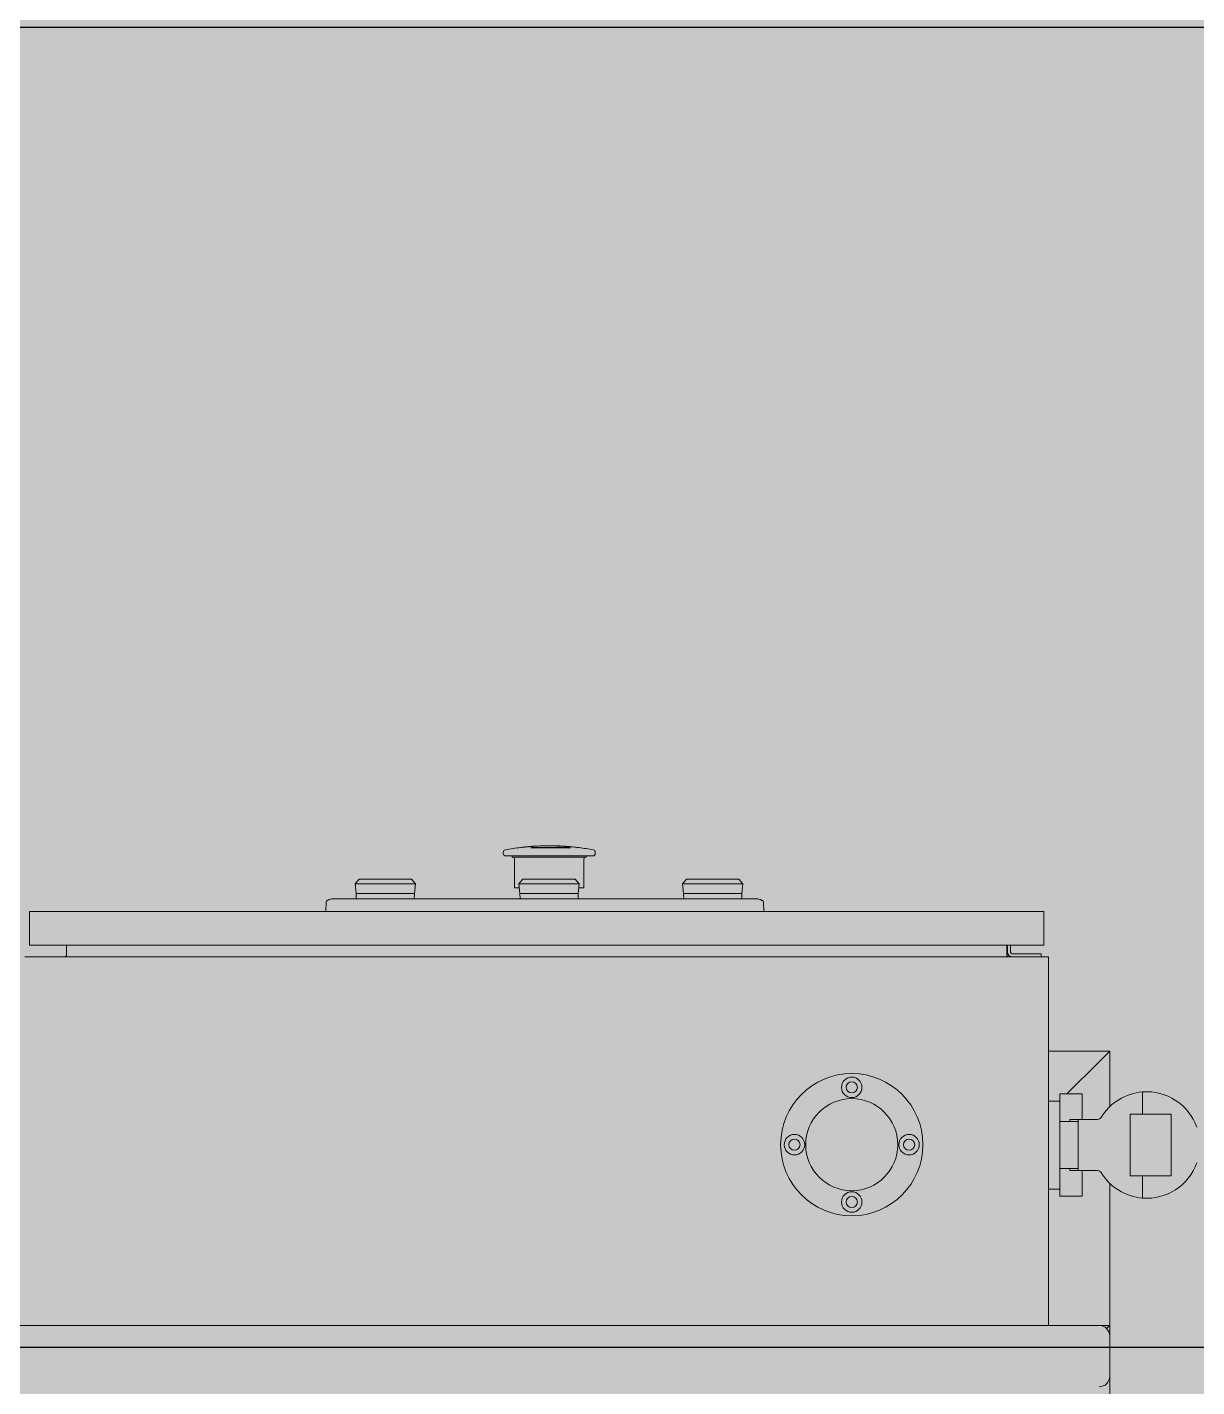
# Model space of a CAD drawing. Header units: centimetres. Extents: x 405564 to 502064, y 46284 to 60634.
# Drawn here: x 485424.4 to 485481.5, y 55966.1 to 56032.6 of the extents above; entities that cross this region are included whole.
import ezdxf

# ---------------------------------------------------------------- set-up
doc = ezdxf.new("R2010")
doc.units = ezdxf.units.CM
doc.layers.get('0').update_dxf_attribs({"color": 8, "lineweight": 9})
doc.layers.add('0-KRCN-MİMARİ-220526', color=8, linetype='Continuous', lineweight=9)
doc.layers.add('Visible (ISO)', color=8, linetype='Continuous', lineweight=18)
doc.layers.add('AS_NOT_MIMARI', color=8, linetype='Continuous')
doc.layers.add('AS_TAV', color=8, linetype='Continuous')

# ---------------------------------------------------------------- blocks, each defined once
blk = doc.blocks.new('A$Cdfb98813')
h = blk.add_hatch()
h.set_pattern_fill('ANGLE', color=256)
h.set_pattern_definition([(0, (-482318.783, -59032.118), (0, 6.985), [5.08, -1.905]), (90, (-482318.783, -59032.118), (-6.985, 4e-16), [5.08, -1.905])])
h.paths.add_polyline_path([(2235.139, -683), (325.139, -683), (325.139, -933.015), (2235.139, -933.015)])
h.paths.add_polyline_path([(800, -700), (900, -700), (900, -800), (800, -800)], flags=16)
h.paths.add_polyline_path([(1700, -700), (1800, -700), (1800, -800), (1700, -800)], flags=16)
at = {"layer": 'AS_TAV'}
blk.add_lwpolyline([(1253.081, -800), (1880, -800), (1880, -864.5), (1253.081, -864.5)], close=True, dxfattribs=at)
at = {"layer": 'Visible (ISO)'}
for p, q in [((1598.755, -840.066), (1598.755, -840.073)), ((1598.857, -840.055), (1598.857, -840.059)), ((1599.348, -840.012), (1599.348, -840.012)), ((1599.352, -840.064), (1599.352, -840.064)), ((1599.48, -840.002), (1599.48, -840.009)), ((1599.583, -840.004), (1599.583, -839.997)), ((1599.583, -840.004), (1599.583, -839.997)), ((1599.986, -839.985), (1599.986, -839.991)), ((1600.089, -839.99), (1600.089, -839.984)), ((1600.089, -839.99), (1600.089, -839.984)), ((1600.355, -839.987), (1600.355, -839.987)), ((1600.723, -839.999), (1600.723, -839.999)), ((1600.965, -840.064), (1600.965, -840.064)), ((1600.989, -840.014), (1600.989, -840.021)), ((1601.092, -840.029), (1601.092, -840.022)), ((1601.092, -840.029), (1601.092, -840.022)), ((1601.092, -840.022), (1601.092, -840.022)), ((1601.493, -840.062), (1601.493, -840.069)), ((1601.493, -840.062), (1601.493, -840.062)), ((1601.596, -840.081), (1601.596, -840.074)), ((1601.596, -840.081), (1601.596, -840.074)), ((1597.894, -840.301), (1597.894, -840.364)), ((1602.274, -840.484), (1598.014, -840.484)), ((1598.34, -840.484), (1598.34, -840.534)), ((1598.34, -840.534), (1601.94, -840.534)), ((1598.44, -840.634), (1598.44, -842.034)), ((1601.84, -840.634), (1601.84, -842.034)), ((1601.94, -840.484), (1601.94, -840.534)), ((1602.394, -840.301), (1602.394, -840.364)), ((1590.854, -841.619), (1590.659, -841.849)), ((1593.608, -841.849), (1590.659, -841.849)), ((1590.711, -842.314), (1590.659, -841.849)), ((1593.414, -841.619), (1590.854, -841.619)), ((1593.414, -841.619), (1593.608, -841.849)), ((1593.556, -842.314), (1593.608, -841.849)), ((1598.44, -842.034), (1598.68, -842.034)), ((1598.854, -841.619), (1598.659, -841.849)), ((1598.659, -841.849), (1601.608, -841.849)), ((1598.711, -842.314), (1598.659, -841.849)), ((1601.414, -841.619), (1598.854, -841.619)), ((1601.414, -841.619), (1601.608, -841.849)), ((1601.556, -842.314), (1601.608, -841.849)), ((1601.587, -842.034), (1601.84, -842.034)), ((1606.854, -841.619), (1606.659, -841.849)), ((1609.608, -841.849), (1606.659, -841.849)), ((1606.711, -842.314), (1606.659, -841.849)), ((1609.414, -841.619), (1606.854, -841.619)), ((1609.414, -841.619), (1609.608, -841.849)), ((1609.556, -842.314), (1609.608, -841.849)), ((1589.24, -842.745), (1589.222, -843.195)), ((1589.602, -842.575), (1610.242, -842.575)), ((1593.556, -842.314), (1590.711, -842.314)), ((1590.716, -842.575), (1590.711, -842.314)), ((1593.551, -842.575), (1593.556, -842.314)), ((1598.711, -842.314), (1601.556, -842.314)), ((1598.716, -842.575), (1598.711, -842.314)), ((1601.551, -842.575), (1601.556, -842.314)), ((1609.556, -842.314), (1606.711, -842.314)), ((1606.716, -842.575), (1606.711, -842.314)), ((1609.551, -842.575), (1609.556, -842.314)), ((1610.604, -842.745), (1610.622, -843.195)), ((1575.348, -843.195), (1574.748, -843.195)), ((1574.748, -844.845), (1574.748, -843.195)), ((1575.348, -843.195), (1623.708, -843.195)), ((1624.308, -843.195), (1623.708, -843.195)), ((1624.308, -844.845), (1624.308, -843.195)), ((1624.528, -845.415), (1574.528, -845.415)), ((1574.748, -844.845), (1575.348, -844.845)), ((1623.708, -844.845), (1575.348, -844.845)), ((1576.558, -844.845), (1576.558, -845.315)), ((1622.498, -845.315), (1622.498, -844.845)), ((1622.528, -844.845), (1622.528, -845.165)), ((1622.678, -845.165), (1622.678, -844.845)), ((1624.178, -845.265), (1622.778, -845.265)), ((1623.708, -844.845), (1624.308, -844.845)), ((1624.178, -845.415), (1624.178, -845.265)), ((1624.528, -845.415), (1624.528, -863.415)), ((1624.528, -850.015), (1627.528, -850.015)), ((1627.008, -850.535), (1627.528, -850.015)), ((1627.528, -850.015), (1627.008, -850.535)), ((1627.528, -850.015), (1627.528, -852.731)), ((1627.008, -850.535), (1625.439, -852.103)), ((1625.439, -852.103), (1627.008, -850.535)), ((1629.129, -853.103), (1629.129, -852.011)), ((1625.083, -852.453), (1624.528, -852.453)), ((1625.083, -852.103), (1625.083, -852.553)), ((1625.083, -852.103), (1626.183, -852.103)), ((1625.083, -852.553), (1625.083, -853.453)), ((1626.183, -852.553), (1626.183, -852.103)), ((1626.183, -852.553), (1626.183, -853.353)), ((1625.983, -853.353), (1625.583, -853.353)), ((1625.583, -853.353), (1625.583, -853.453)), ((1625.983, -853.353), (1626.937, -853.353)), ((1625.983, -853.453), (1625.983, -853.353)), ((1629.129, -853.103), (1628.533, -853.103)), ((1628.533, -853.103), (1628.533, -856.103)), ((1630.533, -853.103), (1629.129, -853.103)), ((1630.533, -856.103), (1630.533, -853.103)), ((1625.083, -853.453), (1625.083, -855.753)), ((1625.983, -853.453), (1625.083, -853.453)), ((1625.983, -855.753), (1625.983, -853.453)), ((1625.083, -855.753), (1625.083, -856.653)), ((1625.983, -855.753), (1625.083, -855.753)), ((1625.583, -855.753), (1625.583, -855.853)), ((1625.583, -855.853), (1625.983, -855.853)), ((1625.983, -855.853), (1625.983, -855.753)), ((1626.937, -855.853), (1625.983, -855.853)), ((1626.183, -855.853), (1626.183, -856.653)), ((1625.083, -856.653), (1625.083, -857.103)), ((1626.183, -857.103), (1626.183, -856.653)), ((1627.528, -856.474), (1627.528, -863.415)), ((1628.533, -856.103), (1629.129, -856.103)), ((1629.129, -857.195), (1629.129, -856.103)), ((1629.129, -856.103), (1630.533, -856.103)), ((1625.083, -856.753), (1624.528, -856.753)), ((1625.083, -857.103), (1626.183, -857.103)), ((1573.028, -863.415), (1627.008, -863.415)), ((1627.528, -863.415), (1627.008, -863.415)), ((1627.528, -863.415), (1627.375, -863.567)), ((1627.375, -863.567), (1627.528, -863.415)), ((1627.528, -863.935), (1627.528, -863.415)), ((1627.528, -865.895), (1627.528, -863.935)), ((1627.528, -865.895), (1627.528, -863.935)), ((1627.528, -933.015), (1627.528, -865.895))]:
    blk.add_line(p, q, dxfattribs=at)
for centre, radius in [((1614.924, -854.586), 3.475), ((1614.924, -851.786), 0.5), ((1614.924, -851.786), 0.275), ((1614.924, -854.586), 2.25), ((1612.124, -854.586), 0.5), ((1617.724, -854.586), 0.5), ((1612.124, -854.586), 0.275), ((1617.724, -854.586), 0.275), ((1614.924, -857.386), 0.5), ((1614.924, -857.386), 0.275)]:
    blk.add_circle(centre, radius, dxfattribs=at)
for centre, radius, start, end in [((1600.144, -851.663), 11.679, 96.83334, 100.61872), ((1600.144, -851.663), 11.679, 94.26876, 96.83334), ((1600.144, -851.663), 11.672, 95.39009, 96.83735), ((1600.144, -851.663), 11.679, 95.3357, 96.325), ((1600.144, -851.663), 11.675, 95.34732, 96.32722), ((1600.144, -851.663), 11.679, 93.25991, 94.25934), ((1600.144, -851.663), 11.679, 92.7542, 93.25991), ((1600.144, -851.663), 11.672, 92.75545, 93.26182), ((1600.144, -851.663), 11.679, 90.77377, 92.75383), ((1600.144, -851.663), 11.679, 90.26874, 90.77377), ((1600.144, -851.663), 11.672, 90.26853, 90.77422), ((1600.144, -851.663), 11.679, 88.5369, 90.26837), ((1600.144, -851.663), 11.679, 87.23799, 88.50928), ((1600.144, -851.663), 11.679, 85.8536, 86.95117), ((1600.144, -851.663), 11.679, 82.86003, 85.8536), ((1600.144, -851.663), 11.672, 85.344, 85.85117), ((1600.144, -851.663), 11.679, 85.34662, 85.34699), ((1600.144, -851.663), 11.679, 83.36855, 85.34662), ((1600.144, -851.663), 11.679, 83.3687, 85.34673), ((1600.144, -851.663), 11.672, 82.85546, 83.36481), ((1600.144, -851.663), 11.679, 79.38128, 82.85966), ((1600.144, -851.663), 11.673, 82.85591, 82.85628), ((1598.014, -840.301), 0.12, 100.61872, 180), ((1598.014, -840.364), 0.12, 180, 270), ((1598.34, -840.634), 0.1, 0, 90), ((1601.94, -840.634), 0.1, 90, 180), ((1602.274, -840.364), 0.12, 270, 0), ((1602.274, -840.301), 0.12, 0, 79.38128), ((1589.34, -842.749), 0.1, 121.61277, 177.70939), ((1610.504, -842.749), 0.1, 2.29061, 58.38723), ((1576.458, -845.315), 0.1, 270, 0), ((1622.598, -845.315), 0.1, 180, 270), ((1622.778, -845.165), 0.25, 180, 269.94501), ((1622.778, -845.165), 0.1, 180, 270), ((1629.333, -854.603), 2.6, 94.4977, 148.81138), ((1629.333, -854.603), 2.6, 19.55721, 94.4977), ((1626.937, -853.153), 0.2, 270, 328.81138), ((1626.937, -856.053), 0.2, 31.18862, 90), ((1629.333, -854.603), 2.6, 211.18862, 265.5023), ((1629.333, -854.603), 2.6, 265.5023, 340.44279), ((1627.008, -863.935), 0.52, 0, 90), ((1627.008, -863.935), 0.52, 0, 90), ((1627.008, -865.895), 0.52, 270, 0), ((1627.008, -865.895), 0.52, 270, 0)]:
    blk.add_arc(centre, radius, start, end, dxfattribs=at)
at = {"layer": 'Visible (ISO)', "extrusion": (0, 0, -1)}
for centre, major_axis, ratio, start_param, end_param in [((1600.149, -851.663), (0, 11.679), 0.583425, 6.149275, 6.165988), ((1600.15, -851.663), (0, 11.679), 0.583425, 6.149305, 6.165866), ((1600.134, -851.663), (0, 11.678), 0.997064, 0.050572, 0.059047), ((1600.134, -851.663), (0, 11.678), 0.997064, 0.050567, 0.059055), ((1600.133, -851.663), (0, 11.679), 0.609255, 0.109706, 0.117102), ((1600.043, -851.663), (0, 11.642), 0.994156, 0.075168, 0.09748), ((1600.043, -851.663), (0, 11.641), 0.994156, 0.075347, 0.097466), ((1600.133, -851.663), (0, 11.679), 0.609255, 0.117101, 0.117213), ((1600.138, -851.663), (0, 11.679), 0.605665, 0.13383, 0.140404), ((1601.31, -851.663), (0, 11.619), 0.160894, 6.185814, 6.20812), ((1589.58, -843.043), (0.523, 0.086), 0.879887, 4.526882, 4.897896), ((1610.264, -843.043), (0.523, -0.086), 0.879887, 4.526882, 4.897896)]:
    blk.add_ellipse(centre, major_axis=major_axis, ratio=ratio, start_param=start_param, end_param=end_param, dxfattribs=at)
at = {"layer": 'Visible (ISO)'}
for points, knots in [([(1599.048, -840.042), (1599.067, -840.04), (1599.088, -840.038), (1599.126, -840.035), (1599.147, -840.033), (1599.166, -840.031)], [-0.1157447, -0.1157447, -0.1157447, -0.1157447, -0.056875, -0.056875, 0, 0, 0, 0]), ([(1599.152, -840.03), (1599.139, -840.031), (1599.12, -840.033), (1599.089, -840.035), (1599.072, -840.037), (1599.056, -840.038)], [0, 0, 0, 0, 0.04021048, 0.04021048, 0.07968259, 0.07968259, 0.07968259, 0.07968259]), ([(1599.058, -840.034), (1599.083, -840.032), (1599.108, -840.03), (1599.145, -840.026), (1599.159, -840.025), (1599.181, -840.023), (1599.191, -840.023), (1599.2, -840.022)], [0, 0, 0, 0, 0.0735435, 0.0735435, 0.1136446, 0.1136446, 0.1479891, 0.1479891, 0.1479891, 0.1479891]), ([(1599.217, -840.023), (1599.209, -840.024), (1599.199, -840.025), (1599.177, -840.027), (1599.165, -840.029), (1599.152, -840.03)], [0, 0, 0, 0, 0.04124514, 0.04124514, 0.08206923, 0.08206923, 0.08206923, 0.08206923]), ([(1599.2, -840.022), (1599.207, -840.021), (1599.213, -840.021), (1599.224, -840.02), (1599.229, -840.02), (1599.239, -840.019), (1599.241, -840.02), (1599.241, -840.02)], [0, 0, 0, 0, 0.0291049, 0.0291049, 0.0583638, 0.0583638, 0.1165391, 0.1165391, 0.1165391, 0.1165391]), ([(1599.241, -840.02), (1599.241, -840.02), (1599.24, -840.02), (1599.232, -840.022), (1599.225, -840.022), (1599.217, -840.023)], [0, 0, 0, 0, 0.04439733, 0.04439733, 0.08889302, 0.08889302, 0.08889302, 0.08889302]), ([(1599.285, -840.015), (1599.272, -840.016), (1599.257, -840.017), (1599.235, -840.019), (1599.23, -840.019), (1599.224, -840.02)], [-0.24248235, -0.24248235, -0.24248235, -0.24248235, -0.18578383, -0.18578383, -0.16873578, -0.16873578, -0.16873578, -0.16873578]), ([(1599.239, -840.088), (1599.305, -840.088), (1599.374, -840.088), (1599.446, -840.088), (1599.518, -840.088), (1599.593, -840.088), (1599.67, -840.088), (1599.708, -840.088), (1599.747, -840.088), (1599.786, -840.088), (1599.825, -840.088), (1599.864, -840.088), (1599.904, -840.088), (1599.983, -840.088), (1600.063, -840.088), (1600.143, -840.088)], [0, 0, 0, 0, 0.002417337, 0.002417337, 0.002417337, 0.004834673, 0.004834673, 0.004834673, 0.006043342, 0.006043342, 0.006043342, 0.00725201, 0.00725201, 0.00725201, 0.009669346, 0.009669346, 0.009669346, 0.009669346]), ([(1599.262, -840.022), (1599.275, -840.021), (1599.287, -840.02), (1599.308, -840.018), (1599.317, -840.017), (1599.324, -840.016)], [-0.09908729, -0.09908729, -0.09908729, -0.09908729, -0.04938967, -0.04938967, 0, 0, 0, 0]), ([(1599.285, -840.015), (1599.306, -840.014), (1599.322, -840.013), (1599.343, -840.012), (1599.348, -840.012), (1599.348, -840.012)], [0, 0, 0, 0, 0.0927183, 0.0927183, 0.184985, 0.184985, 0.184985, 0.184985]), ([(1599.348, -840.012), (1599.348, -840.012), (1599.343, -840.012), (1599.322, -840.013), (1599.306, -840.014), (1599.285, -840.015)], [-0.1849856, -0.1849856, -0.1849856, -0.1849856, -0.0927405, -0.0927405, 0, 0, 0, 0]), ([(1599.324, -840.016), (1599.332, -840.015), (1599.338, -840.014), (1599.346, -840.013), (1599.348, -840.012), (1599.348, -840.012)], [-0.1097505, -0.1097505, -0.1097505, -0.1097505, -0.0547495, -0.0547495, 0, 0, 0, 0]), ([(1599.352, -840.064), (1599.41, -840.064), (1599.47, -840.064), (1599.533, -840.064), (1599.596, -840.064), (1599.662, -840.064), (1599.729, -840.064), (1599.762, -840.064), (1599.796, -840.064), (1599.831, -840.064), (1599.865, -840.064), (1599.899, -840.064), (1599.934, -840.064), (1600.003, -840.064), (1600.073, -840.064), (1600.143, -840.064)], [0, 0, 0, 0, 0.002115227, 0.002115227, 0.002115227, 0.004230454, 0.004230454, 0.004230454, 0.005288068, 0.005288068, 0.005288068, 0.006345681, 0.006345681, 0.006345681, 0.008460908, 0.008460908, 0.008460908, 0.008460908]), ([(1600.143, -840.064), (1600.073, -840.064), (1600.002, -840.064), (1599.933, -840.064), (1599.863, -840.064), (1599.794, -840.064), (1599.727, -840.064), (1599.693, -840.064), (1599.66, -840.064), (1599.628, -840.064), (1599.595, -840.064), (1599.563, -840.064), (1599.532, -840.064), (1599.47, -840.064), (1599.41, -840.064), (1599.352, -840.064)], [0, 0, 0, 0, 0.002115254, 0.002115254, 0.002115254, 0.004230508, 0.004230508, 0.004230508, 0.005288135, 0.005288135, 0.005288135, 0.006345761, 0.006345761, 0.006345761, 0.008461015, 0.008461015, 0.008461015, 0.008461015]), ([(1600.089, -839.984), (1600.089, -839.984), (1600.088, -839.984), (1600.08, -839.985), (1600.074, -839.986), (1600.063, -839.986)], [-0.186409, -0.186409, -0.186409, -0.186409, -0.0927829, -0.0927829, 0, 0, 0, 0]), ([(1600.143, -840.064), (1600.217, -840.064), (1600.291, -840.064), (1600.364, -840.064), (1600.436, -840.064), (1600.508, -840.064), (1600.578, -840.064), (1600.613, -840.064), (1600.647, -840.064), (1600.681, -840.064), (1600.715, -840.064), (1600.748, -840.064), (1600.78, -840.064), (1600.844, -840.064), (1600.906, -840.064), (1600.965, -840.064)], [0, 0, 0, 0, 0.002209407, 0.002209407, 0.002209407, 0.004418815, 0.004418815, 0.004418815, 0.005523518, 0.005523518, 0.005523518, 0.006628222, 0.006628222, 0.006628222, 0.008837629, 0.008837629, 0.008837629, 0.008837629]), ([(1600.965, -840.064), (1600.906, -840.064), (1600.844, -840.064), (1600.779, -840.064), (1600.714, -840.064), (1600.646, -840.064), (1600.576, -840.064), (1600.541, -840.064), (1600.505, -840.064), (1600.47, -840.064), (1600.434, -840.064), (1600.398, -840.064), (1600.362, -840.064), (1600.29, -840.064), (1600.217, -840.064), (1600.143, -840.064)], [0, 0, 0, 0, 0.002209406, 0.002209406, 0.002209406, 0.004418811, 0.004418811, 0.004418811, 0.005523514, 0.005523514, 0.005523514, 0.006628217, 0.006628217, 0.006628217, 0.008837622, 0.008837622, 0.008837622, 0.008837622]), ([(1600.143, -840.088), (1600.228, -840.088), (1600.312, -840.088), (1600.395, -840.088), (1600.437, -840.088), (1600.478, -840.088), (1600.519, -840.088), (1600.56, -840.088), (1600.6, -840.088), (1600.64, -840.088), (1600.68, -840.088), (1600.719, -840.088), (1600.758, -840.088), (1600.796, -840.088), (1600.834, -840.088), (1600.871, -840.088), (1600.944, -840.088), (1601.015, -840.088), (1601.082, -840.088)], [0, 0, 0, 0, 0.00252504, 0.00252504, 0.00252504, 0.00378757, 0.00378757, 0.00378757, 0.00505009, 0.00505009, 0.00505009, 0.00631261, 0.00631261, 0.00631261, 0.00757513, 0.00757513, 0.00757513, 0.01010018, 0.01010018, 0.01010018, 0.01010018]), ([(1600.257, -839.986), (1600.257, -839.985), (1600.26, -839.985), (1600.268, -839.985), (1600.275, -839.985), (1600.284, -839.985)], [0.00997532, 0.00997532, 0.00997532, 0.00997532, 0.0512732, 0.0512732, 0.10244148, 0.10244148, 0.10244148, 0.10244148]), ([(1600.284, -839.985), (1600.275, -839.985), (1600.268, -839.985), (1600.259, -839.985), (1600.257, -839.985), (1600.257, -839.986)], [-0.1024423, -0.1024423, -0.1024423, -0.1024423, -0.0510655, -0.0510655, 0, 0, 0, 0]), ([(1600.257, -839.986), (1600.257, -839.986), (1600.259, -839.986), (1600.271, -839.987), (1600.279, -839.988), (1600.29, -839.989)], [-0.1174847, -0.1174847, -0.1174847, -0.1174847, -0.0585717, -0.0585717, 0, 0, 0, 0]), ([(1600.284, -839.985), (1600.294, -839.985), (1600.306, -839.985), (1600.334, -839.985), (1600.35, -839.985), (1600.366, -839.986)], [0, 0, 0, 0, 0.0559385, 0.0559385, 0.1114677, 0.1114677, 0.1114677, 0.1114677]), ([(1600.367, -839.986), (1600.35, -839.985), (1600.334, -839.985), (1600.306, -839.985), (1600.294, -839.985), (1600.284, -839.985)], [-0.1114656, -0.1114656, -0.1114656, -0.1114656, -0.0557719, -0.0557719, 0, 0, 0, 0]), ([(1600.29, -839.989), (1600.302, -839.989), (1600.316, -839.99), (1600.333, -839.99), (1600.349, -839.991), (1600.368, -839.992), (1600.387, -839.992)], [0, 0, 0, 0, 0.000633244, 0.000633244, 0.000633244, 0.001266488, 0.001266488, 0.001266488, 0.001266488]), ([(1600.355, -839.987), (1600.355, -839.987), (1600.356, -839.988), (1600.36, -839.988), (1600.363, -839.988), (1600.374, -839.989), (1600.385, -839.989), (1600.398, -839.99)], [0, 0, 0, 0, 0.02441525, 0.02441525, 0.04840734, 0.04840734, 0.09672548, 0.09672548, 0.09672548, 0.09672548]), ([(1600.398, -839.99), (1600.385, -839.989), (1600.374, -839.989), (1600.363, -839.988), (1600.36, -839.988), (1600.356, -839.988), (1600.355, -839.987), (1600.355, -839.987)], [-0.09672674, -0.09672674, -0.09672674, -0.09672674, -0.04829986, -0.04829986, -0.0243622, -0.0243622, 0, 0, 0, 0]), ([(1600.355, -839.987), (1600.355, -839.987), (1600.356, -839.987), (1600.358, -839.987), (1600.36, -839.987), (1600.365, -839.987), (1600.369, -839.987), (1600.376, -839.987), (1600.381, -839.987), (1600.385, -839.987)], [-0.07782795, -0.07782795, -0.07782795, -0.07782795, -0.0577322, -0.0577322, -0.03864401, -0.03864401, -0.01967511, -0.01967511, 0, 0, 0, 0]), ([(1600.366, -839.986), (1600.386, -839.986), (1600.414, -839.987), (1600.443, -839.987), (1600.445, -839.987), (1600.448, -839.988)], [0, 0, 0, 0, 0.06795035, 0.06795035, 0.07482723, 0.07482723, 0.07482723, 0.07482723]), ([(1600.516, -839.989), (1600.491, -839.989), (1600.465, -839.988), (1600.414, -839.987), (1600.387, -839.986), (1600.367, -839.986)], [-0.1324975, -0.1324975, -0.1324975, -0.1324975, -0.0679523, -0.0679523, 0, 0, 0, 0]), ([(1600.385, -839.987), (1600.393, -839.987), (1600.403, -839.987), (1600.428, -839.988), (1600.445, -839.988), (1600.486, -839.989), (1600.514, -839.99), (1600.54, -839.991)], [-0.1621706, -0.1621706, -0.1621706, -0.1621706, -0.1284249, -0.1284249, -0.0804769, -0.0804769, 0, 0, 0, 0]), ([(1600.387, -839.992), (1600.41, -839.993), (1600.433, -839.994), (1600.457, -839.995), (1600.481, -839.996), (1600.506, -839.996), (1600.53, -839.997)], [0, 0, 0, 0, 0.000729507, 0.000729507, 0.000729507, 0.001459014, 0.001459014, 0.001459014, 0.001459014]), ([(1600.398, -839.99), (1600.406, -839.99), (1600.416, -839.991), (1600.438, -839.991), (1600.45, -839.992), (1600.486, -839.993), (1600.51, -839.994), (1600.534, -839.995)], [0, 0, 0, 0, 0.0330134, 0.0330134, 0.0711201, 0.0711201, 0.1415645, 0.1415645, 0.1415645, 0.1415645]), ([(1600.534, -839.994), (1600.51, -839.994), (1600.486, -839.993), (1600.45, -839.992), (1600.438, -839.991), (1600.416, -839.991), (1600.407, -839.99), (1600.398, -839.99)], [-0.1415668, -0.1415668, -0.1415668, -0.1415668, -0.0711806, -0.0711806, -0.0330394, -0.0330394, 0, 0, 0, 0]), ([(1600.53, -839.997), (1600.556, -839.998), (1600.582, -839.999), (1600.633, -840.001), (1600.658, -840.001), (1600.682, -840.002)], [-0.1559156, -0.1559156, -0.1559156, -0.1559156, -0.0779909, -0.0779909, 0, 0, 0, 0]), ([(1600.669, -839.999), (1600.66, -839.999), (1600.651, -839.998), (1600.629, -839.998), (1600.617, -839.997), (1600.582, -839.996), (1600.557, -839.995), (1600.534, -839.994)], [-0.1425437, -0.1425437, -0.1425437, -0.1425437, -0.1084048, -0.1084048, -0.0708226, -0.0708226, 0, 0, 0, 0]), ([(1600.534, -839.995), (1600.557, -839.995), (1600.582, -839.996), (1600.617, -839.997), (1600.629, -839.998), (1600.651, -839.998), (1600.66, -839.999), (1600.669, -839.999)], [0, 0, 0, 0, 0.0710973, 0.0710973, 0.1085225, 0.1085225, 0.142534, 0.142534, 0.142534, 0.142534]), ([(1600.54, -839.991), (1600.569, -839.991), (1600.599, -839.993), (1600.657, -839.995), (1600.69, -839.996), (1600.712, -839.997)], [-0.1463283, -0.1463283, -0.1463283, -0.1463283, -0.0746147, -0.0746147, 0, 0, 0, 0]), ([(1600.669, -839.999), (1600.677, -839.999), (1600.684, -839.999), (1600.697, -839.999), (1600.703, -840), (1600.716, -840), (1600.721, -839.999), (1600.723, -839.999)], [0, 0, 0, 0, 0.0313819, 0.0313819, 0.0635319, 0.0635319, 0.1267833, 0.1267833, 0.1267833, 0.1267833]), ([(1600.723, -839.999), (1600.721, -839.999), (1600.716, -839.999), (1600.703, -839.999), (1600.697, -839.999), (1600.685, -839.999), (1600.677, -839.999), (1600.669, -839.999)], [-0.1267834, -0.1267834, -0.1267834, -0.1267834, -0.063552, -0.063552, -0.0313916, -0.0313916, 0, 0, 0, 0]), ([(1600.682, -840.002), (1600.703, -840.003), (1600.722, -840.004), (1600.756, -840.004), (1600.771, -840.005), (1600.783, -840.005)], [-0.1331345, -0.1331345, -0.1331345, -0.1331345, -0.0665789, -0.0665789, 0, 0, 0, 0]), ([(1600.783, -840.005), (1600.795, -840.005), (1600.805, -840.005), (1600.817, -840.005), (1600.821, -840.005), (1600.822, -840.005)], [-0.1305081, -0.1305081, -0.1305081, -0.1305081, -0.0650635, -0.0650635, 0, 0, 0, 0]), ([(1589.288, -842.664), (1589.288, -842.664), (1589.288, -842.663), (1589.289, -842.663), (1589.291, -842.662), (1589.293, -842.66), (1589.295, -842.659), (1589.296, -842.658), (1589.298, -842.658), (1589.299, -842.657), (1589.299, -842.657), (1589.3, -842.656), (1589.3, -842.656), (1589.301, -842.655), (1589.303, -842.654), (1589.305, -842.653), (1589.309, -842.651), (1589.313, -842.649), (1589.318, -842.646), (1589.323, -842.644), (1589.33, -842.64), (1589.341, -842.634), (1589.353, -842.629), (1589.367, -842.623), (1589.385, -842.615), (1589.4, -842.61), (1589.409, -842.606)], [0, 0, 0, 0, 0.0076218, 0.0151743, 0.0227146, 0.0302897, 0.0341034, 0.037939, 0.0417996, 0.0437403, 0.0447134, 0.0456883, 0.0465112, 0.0484851, 0.0516231, 0.0559472, 0.0614888, 0.0695896, 0.0741158, 0.0816385, 0.0909143, 0.1056047, 0.1205047, 0.1355875, 0.1508096, 0.1814277, 0.1814277, 0.1814277, 0.1814277]), ([(1610.435, -842.606), (1610.445, -842.61), (1610.461, -842.616), (1610.48, -842.624), (1610.491, -842.628), (1610.497, -842.631), (1610.504, -842.635), (1610.511, -842.638), (1610.517, -842.641), (1610.521, -842.643), (1610.526, -842.646), (1610.53, -842.648), (1610.536, -842.651), (1610.541, -842.654), (1610.546, -842.657), (1610.551, -842.66), (1610.554, -842.662), (1610.555, -842.663), (1610.556, -842.663), (1610.557, -842.664), (1610.557, -842.664)], [0, 0, 0, 0, 0.0304678, 0.0531499, 0.060642, 0.0680864, 0.0749292, 0.0881103, 0.0917064, 0.0992437, 0.1031741, 0.1113363, 0.1198807, 0.1285499, 0.1363562, 0.1516168, 0.1591191, 0.1665653, 0.1739937, 0.1814535, 0.1814535, 0.1814535, 0.1814535])]:
    blk.add_open_spline(points, degree=3, knots=knots, dxfattribs=at)
for points in [[(1599.166, -840.031), (1599.2, -840.028), (1599.233, -840.025), (1599.262, -840.022)], [(1599.275, -840.016), (1599.278, -840.016), (1599.281, -840.015), (1599.285, -840.015)], [(1599.348, -840.012), (1599.348, -840.012), (1599.348, -840.012), (1599.348, -840.012)], [(1600.355, -839.987), (1600.355, -839.987), (1600.355, -839.987), (1600.355, -839.987)], [(1600.571, -839.991), (1600.553, -839.991), (1600.534, -839.99), (1600.516, -839.989)], [(1600.712, -839.997), (1600.731, -839.998), (1600.749, -839.999), (1600.765, -840)]]:
    blk.add_open_spline(points, degree=3, dxfattribs=at)
blk = doc.blocks.new('A$C6A10306C')
at = {"layer": 'AS_NOT_MIMARI'}
blk.add_blockref('A$Cdfb98813', (13285.68, -3801.454), dxfattribs=at)

msp = doc.modelspace()

# ---------------------------------------------------------------- block references
at = {"layer": '0-KRCN-MİMARİ-220526'}
msp.add_blockref('A$C6A10306C', (470564.066, 60634.016), dxfattribs=at)

doc.saveas('drawing.dxf')
